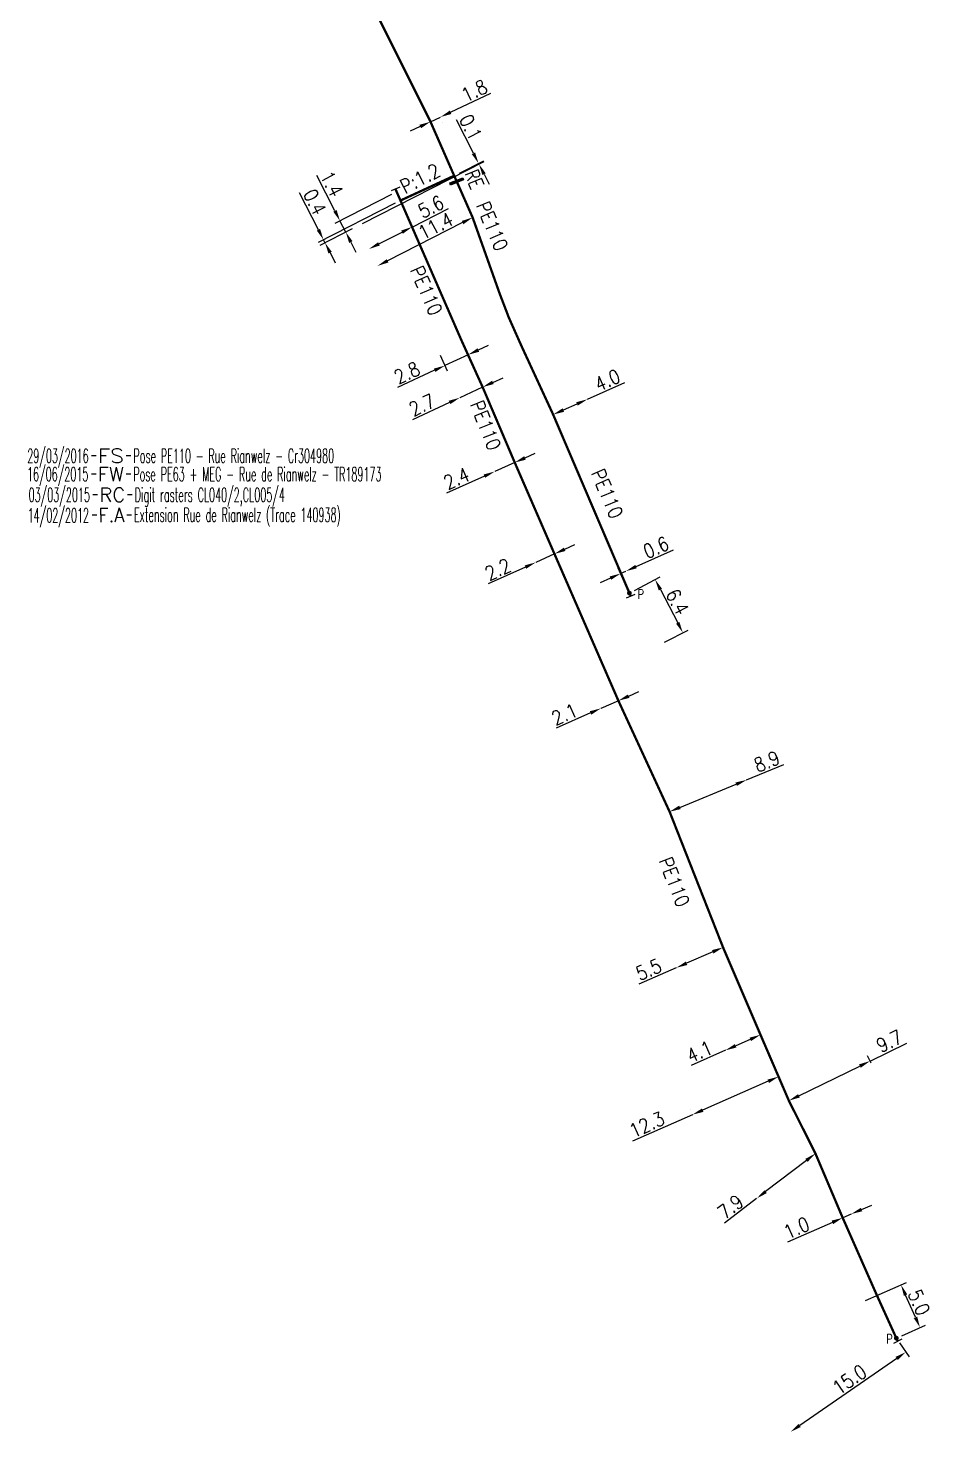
# Model space of a CAD drawing. Header units: millimetres. Extents: x 149999 to 151007, y 125999 to 127005.
# Drawn here: x 150011.2 to 150107.9, y 126414.8 to 126564.8 of the extents above; entities that cross this region are included whole.
import ezdxf
from ezdxf.enums import TextEntityAlignment as Align

# ---------------------------------------------------------------- set-up
doc = ezdxf.new("R2010")
doc.units = ezdxf.units.MM
doc.header["$PDMODE"] = 34
doc.linetypes.add('L_100_PE', pattern=[14, 10, -1.5, 1, -1.5])
doc.layers.get('0').update_dxf_attribs({"linetype": 'CONTINUOUS'})
doc.layers.get('DEFPOINTS').update_dxf_attribs({"linetype": 'CONTINUOUS'})
for name, color, linetype in [('L_140', 3, 'CONTINUOUS'), ('L_300', 7, 'CONTINUOUS'), ('L_340', 7, 'CONTINUOUS'), ('L_910', 7, 'CONTINUOUS')]:
    doc.layers.add(name, color=color, linetype=linetype)
doc.styles.add('G_ROMANS', font='ROMANS.SHX', dxfattribs={"width": 0.75})
doc.styles.get("Standard").update_dxf_attribs({"font": 'romans.shx', "width": 0.85})
doc.dimstyles.get("Standard").update_dxf_attribs({"dimtxt": 1.5, "dimasz": 1.2, "dimexe": 0.625, "dimexo": 0.625, "dimgap": 0.25, "dimtad": 1, "dimdec": 1, "dimzin": 0, "dimdsep": 46, "dimtxsty": 'Standard', "dimcen": -0.5, "dimadec": 0, "dimazin": 0, "dimtfac": 1, "dimtdec": 1, "dimtmove": 0, "dimatfit": 3, "dimfxl": 0, "dimtolj": 1, "dimtzin": 0, "dimarcsym": 0})

# ---------------------------------------------------------------- blocks, each defined once
blk = doc.blocks.new('GIS_MODF')
at = {"color": 0, "linetype": 'Continuous', "flags": 128}
for points in [[(-2.18, -0.01), (-1.68, -0.01)], [(1.52, -0.01), (2.02, -0.01)]]:
    blk.add_lwpolyline(points, dxfattribs=at)
at = {"color": 0, "linetype": 'Continuous', "width": 0.5}
blk.add_attdef('DATE', text='', height=1.5, dxfattribs=at).set_placement((-2.5, -0.8), align=Align.RIGHT)
at = {"color": 0, "linetype": 'Continuous', "width": 1.771291}
blk.add_attdef('USER', text='', height=1.5, dxfattribs=at).set_placement((-1.51, -0.8), (1.28, -0.8), align=Align.FIT)
at = {"color": 0, "linetype": 'Continuous', "width": 0.5}
blk.add_attdef('DESC', (2.29, -0.8), '', height=1.5, dxfattribs=at)
blk = doc.blocks.new('L_340_21')
at = {"linetype": 'Continuous'}
blk.add_hatch(color=0, dxfattribs=at).paths.add_polyline_path([(0.125, 0.75), (-0.125, 0.75), (-0.125, -0.75), (0.125, -0.75)])
at = {"color": 0, "linetype": 'Continuous'}
blk.add_lwpolyline([(-0.125, 0.75), (0.125, 0.75), (0.125, -0.75), (-0.125, -0.75)], close=True, dxfattribs=at)
at = {"color": 0, "linetype": 'Continuous', "style": 'G_ROMANS', "width": 0.75}
for tag, height, flags, p in [('RE', 1.5, 8, (0, 3)), ('DEF_LEG', 1.2, 3, (0, -5)), ('DEF_COUP', 1.2, 3, (0, -7.5)), ('DEF_TYPE', 1.2, 3, (0, -10))]:
    blk.add_attdef(tag, text='', height=height, dxfattribs=dict(at, flags=flags)).set_placement(p, align=Align.MIDDLE)
blk = doc.blocks.new('L_340_07')
at = {"color": 0, "linetype": 'Continuous', "const_width": 0.25, "flags": 128}
blk.add_lwpolyline([(0, 0), (0.35, 0)], dxfattribs=at)
at = {"color": 0, "linetype": 'Continuous', "flags": 128}
blk.add_lwpolyline([(0.35, -0.5), (0.35, 0.5)], dxfattribs=at)
at = {"color": 0, "linetype": 'Continuous', "width": 0.75, "flags": 3}
for tag, p in [('DEF_LEG', (0.72, -3.47)), ('DEF_COUP', (0.72, -5.97)), ('DEF_TYPE', (0.72, -8.47))]:
    blk.add_attdef(tag, text='', height=1.2, dxfattribs=at).set_placement(p, align=Align.MIDDLE)
blk = doc.blocks.new('*D253')
at = {"layer": 'DEFPOINTS', "color": 0, "linetype": 'Continuous', "transparency": 16777216}
for p in [(150052.25, 126543.51), (150047.64, 126541.16), (150047.64, 126541.16)]:
    blk.add_point(p, dxfattribs=at)
at = {"layer": 'L_140', "color": 0, "linetype": 'Continuous', "lineweight": -2, "transparency": 16777216}
for p, q in [((150052.25, 126543.51), (150056.14, 126545.5)), ((150048.71, 126541.7), (150051.18, 126542.97))]:
    blk.add_line(p, q, dxfattribs=at)
at = {"layer": 'L_140', "color": 0, "linetype": 'Continuous', "transparency": 16777216}
for points in [[(150051.09, 126543.14), (150051.27, 126542.79), (150052.25, 126543.51)], [(150048.62, 126541.88), (150048.8, 126541.53), (150047.64, 126541.16)]]:
    blk.add_solid(points, dxfattribs=at)
at = {"layer": 'L_140', "color": 0, "linetype": 'Continuous', "transparency": 16777216, "insert": (150054.27, 126545.67), "char_height": 1.5, "attachment_point": 5, "rotation": 27.0379}
blk.add_mtext('\\A1;5.6', dxfattribs=at)
blk = doc.blocks.new('*D254')
at = {"layer": 'DEFPOINTS', "color": 0, "linetype": 'Continuous', "transparency": 16777216}
for p in [(150057.47, 126531.53), (150054.97, 126530.37), (150055.75, 126528.7)]:
    blk.add_point(p, dxfattribs=at)
at = {"layer": 'L_140', "color": 0, "linetype": 'Continuous', "lineweight": -2, "transparency": 16777216}
for p, q in [((150057.73, 126530.96), (150058.51, 126529.29)), ((150059.33, 126530.37), (150060.42, 126530.87)), ((150055.24, 126529.81), (150056.01, 126528.14)), ((150058.24, 126529.86), (150055.75, 126528.7)), ((150054.66, 126528.2), (150050.7, 126526.36))]:
    blk.add_line(p, q, dxfattribs=at)
at = {"layer": 'L_140', "color": 0, "linetype": 'Continuous', "transparency": 16777216}
for points in [[(150059.25, 126530.55), (150059.42, 126530.18), (150058.24, 126529.86)], [(150054.58, 126528.38), (150054.75, 126528.02), (150055.75, 126528.7)]]:
    blk.add_solid(points, dxfattribs=at)
at = {"layer": 'L_140', "color": 0, "linetype": 'Continuous', "transparency": 16777216, "insert": (150051.71, 126527.93), "char_height": 1.5, "attachment_point": 5, "rotation": 24.9031}
blk.add_mtext('\\A1;2.8', dxfattribs=at)
blk = doc.blocks.new('*D255')
at = {"layer": 'DEFPOINTS', "color": 0, "linetype": 'Continuous', "transparency": 16777216}
for p in [(150059.79, 126526.4), (150057.34, 126525.27), (150057.34, 126525.27)]:
    blk.add_point(p, dxfattribs=at)
at = {"layer": 'L_140', "color": 0, "linetype": 'Continuous', "lineweight": -2, "transparency": 16777216}
for p, q in [((150059.79, 126526.4), (150057.34, 126525.27)), ((150060.88, 126526.91), (150061.97, 126527.41)), ((150056.26, 126524.76), (150052.29, 126522.92))]:
    blk.add_line(p, q, dxfattribs=at)
at = {"layer": 'L_140', "color": 0, "linetype": 'Continuous', "transparency": 16777216}
for points in [[(150060.8, 126527.09), (150060.97, 126526.73), (150059.79, 126526.4)], [(150056.17, 126524.94), (150056.34, 126524.58), (150057.34, 126525.27)]]:
    blk.add_solid(points, dxfattribs=at)
at = {"layer": 'L_140', "color": 0, "linetype": 'Continuous', "transparency": 16777216, "insert": (150053.31, 126524.5), "char_height": 1.5, "attachment_point": 5, "rotation": 24.9031}
blk.add_mtext('\\A1;2.7', dxfattribs=at)
blk = doc.blocks.new('*D256')
at = {"layer": 'DEFPOINTS', "color": 0, "linetype": 'Continuous', "transparency": 16777216}
for p in [(150061.08, 126517.38), (150061.08, 126517.38), (150063.22, 126518.34)]:
    blk.add_point(p, dxfattribs=at)
at = {"layer": 'L_140', "color": 0, "linetype": 'Continuous', "lineweight": -2, "transparency": 16777216}
for p, q in [((150064.32, 126518.84), (150065.41, 126519.33)), ((150063.22, 126518.34), (150061.08, 126517.38)), ((150059.98, 126516.89), (150055.94, 126515.08))]:
    blk.add_line(p, q, dxfattribs=at)
at = {"layer": 'L_140', "color": 0, "linetype": 'Continuous', "transparency": 16777216}
for points in [[(150064.23, 126519.02), (150064.4, 126518.65), (150063.22, 126518.34)], [(150059.9, 126517.07), (150060.06, 126516.71), (150061.08, 126517.38)]]:
    blk.add_solid(points, dxfattribs=at)
at = {"layer": 'L_140', "color": 0, "linetype": 'Continuous', "transparency": 16777216, "insert": (150057, 126516.65), "char_height": 1.5, "attachment_point": 5, "rotation": 24.1549}
blk.add_mtext('\\A1;2.4', dxfattribs=at)
blk = doc.blocks.new('*D257')
at = {"layer": 'DEFPOINTS', "color": 0, "linetype": 'Continuous', "transparency": 16777216}
for p in [(150067.46, 126508.58), (150065.46, 126507.67), (150065.46, 126507.67)]:
    blk.add_point(p, dxfattribs=at)
at = {"layer": 'L_140', "color": 0, "linetype": 'Continuous', "lineweight": -2, "transparency": 16777216}
for p, q in [((150068.56, 126509.07), (150069.65, 126509.57)), ((150067.46, 126508.58), (150065.46, 126507.67)), ((150064.37, 126507.17), (150060.38, 126505.37))]:
    blk.add_line(p, q, dxfattribs=at)
at = {"layer": 'L_140', "color": 0, "linetype": 'Continuous', "transparency": 16777216}
for points in [[(150068.47, 126509.25), (150068.64, 126508.89), (150067.46, 126508.58)], [(150064.28, 126507.35), (150064.45, 126506.99), (150065.46, 126507.67)]]:
    blk.add_solid(points, dxfattribs=at)
at = {"layer": 'L_140', "color": 0, "linetype": 'Continuous', "transparency": 16777216, "insert": (150061.42, 126506.93), "char_height": 1.5, "attachment_point": 5, "rotation": 24.3857}
blk.add_mtext('\\A1;2.2', dxfattribs=at)
blk = doc.blocks.new('*D258')
at = {"layer": 'DEFPOINTS', "color": 0, "linetype": 'Continuous', "transparency": 16777216}
for p in [(150072.42, 126492.07), (150072.42, 126492.07), (150074.29, 126492.89)]:
    blk.add_point(p, dxfattribs=at)
at = {"layer": 'L_140', "color": 0, "linetype": 'Continuous', "lineweight": -2, "transparency": 16777216}
for p, q in [((150075.39, 126493.38), (150076.49, 126493.86)), ((150071.32, 126491.59), (150067.65, 126489.97)), ((150074.29, 126492.89), (150072.42, 126492.07))]:
    blk.add_line(p, q, dxfattribs=at)
at = {"layer": 'L_140', "color": 0, "linetype": 'Continuous', "transparency": 16777216}
for points in [[(150075.31, 126493.56), (150075.47, 126493.19), (150074.29, 126492.89)], [(150071.24, 126491.77), (150071.4, 126491.4), (150072.42, 126492.07)]]:
    blk.add_solid(points, dxfattribs=at)
at = {"layer": 'L_140', "color": 0, "linetype": 'Continuous', "transparency": 16777216, "insert": (150068.53, 126491.45), "char_height": 1.5, "attachment_point": 5, "rotation": 23.7318}
blk.add_mtext('\\A1;2.1', dxfattribs=at)
blk = doc.blocks.new('*D259')
at = {"layer": 'DEFPOINTS', "color": 0, "linetype": 'Continuous', "transparency": 16777216}
for p in [(150087.99, 126484.43), (150087.99, 126484.43), (150079.76, 126481.03)]:
    blk.add_point(p, dxfattribs=at)
at = {"layer": 'L_140', "color": 0, "linetype": 'Continuous', "lineweight": -2, "transparency": 16777216}
for p, q in [((150087.99, 126484.43), (150091.97, 126486.07)), ((150080.87, 126481.49), (150086.88, 126483.97)), ((150080, 126480.46), (150080, 126480.46))]:
    blk.add_line(p, q, dxfattribs=at)
at = {"layer": 'L_140', "color": 0, "linetype": 'Continuous', "transparency": 16777216}
for points in [[(150086.8, 126484.15), (150086.95, 126483.78), (150087.99, 126484.43)], [(150080.79, 126481.68), (150080.94, 126481.31), (150079.76, 126481.03)]]:
    blk.add_solid(points, dxfattribs=at)
at = {"layer": 'L_140', "color": 0, "linetype": 'Continuous', "transparency": 16777216, "insert": (150090.15, 126486.4), "char_height": 1.5, "attachment_point": 5, "rotation": 22.4075}
blk.add_mtext('\\A1;8.9', dxfattribs=at)
blk = doc.blocks.new('*D260')
at = {"layer": 'DEFPOINTS', "color": 0, "linetype": 'Continuous', "transparency": 16777216}
for p in [(150091.4, 126452.71), (150082.19, 126448.65), (150082.19, 126448.65)]:
    blk.add_point(p, dxfattribs=at)
at = {"layer": 'L_140', "color": 0, "linetype": 'Continuous', "lineweight": -2, "transparency": 16777216}
for p, q in [((150090.3, 126452.22), (150083.29, 126449.13)), ((150082.19, 126448.65), (150075.81, 126445.83)), ((150081.94, 126449.22), (150081.94, 126449.22))]:
    blk.add_line(p, q, dxfattribs=at)
at = {"layer": 'L_140', "color": 0, "linetype": 'Continuous', "transparency": 16777216}
for points in [[(150090.22, 126452.41), (150090.38, 126452.04), (150091.4, 126452.71)], [(150083.21, 126449.31), (150083.37, 126448.95), (150082.19, 126448.65)]]:
    blk.add_solid(points, dxfattribs=at)
at = {"layer": 'L_140', "color": 0, "linetype": 'Continuous', "transparency": 16777216, "insert": (150077.33, 126447.6), "char_height": 1.5, "attachment_point": 5, "rotation": 23.8036}
blk.add_mtext('\\A1;12.3', dxfattribs=at)
blk = doc.blocks.new('*D261')
at = {"layer": 'DEFPOINTS', "color": 0, "linetype": 'Continuous', "transparency": 16777216}
for p in [(150089.47, 126457.19), (150085.72, 126455.53), (150085.72, 126455.53)]:
    blk.add_point(p, dxfattribs=at)
at = {"layer": 'L_140', "color": 0, "linetype": 'Continuous', "lineweight": -2, "transparency": 16777216}
for p, q in [((150085.72, 126455.53), (150082.06, 126453.91)), ((150088.38, 126456.7), (150086.82, 126456.02)), ((150089.73, 126456.61), (150089.73, 126456.61))]:
    blk.add_line(p, q, dxfattribs=at)
at = {"layer": 'L_140', "color": 0, "linetype": 'Continuous', "transparency": 16777216}
for points in [[(150088.3, 126456.88), (150088.46, 126456.52), (150089.47, 126457.19)], [(150086.74, 126456.2), (150086.9, 126455.83), (150085.72, 126455.53)]]:
    blk.add_solid(points, dxfattribs=at)
at = {"layer": 'L_140', "color": 0, "linetype": 'Continuous', "transparency": 16777216, "insert": (150082.94, 126455.39), "char_height": 1.5, "attachment_point": 5, "rotation": 23.8036}
blk.add_mtext('\\A1;4.1', dxfattribs=at)
blk = doc.blocks.new('*D262')
at = {"layer": 'DEFPOINTS', "color": 0, "linetype": 'Continuous', "transparency": 16777216}
for p in [(150085.47, 126466.53), (150080.48, 126464.35), (150080.48, 126464.35)]:
    blk.add_point(p, dxfattribs=at)
at = {"layer": 'L_140', "color": 0, "linetype": 'Continuous', "lineweight": -2, "transparency": 16777216}
for p, q in [((150084.37, 126466.05), (150081.57, 126464.83)), ((150080.48, 126464.35), (150076.47, 126462.59))]:
    blk.add_line(p, q, dxfattribs=at)
at = {"layer": 'L_140', "color": 0, "linetype": 'Continuous', "transparency": 16777216}
for points in [[(150084.29, 126466.24), (150084.45, 126465.87), (150085.47, 126466.53)], [(150081.49, 126465.01), (150081.65, 126464.65), (150080.48, 126464.35)]]:
    blk.add_solid(points, dxfattribs=at)
at = {"layer": 'L_140', "color": 0, "linetype": 'Continuous', "transparency": 16777216, "insert": (150077.52, 126464.15), "char_height": 1.5, "attachment_point": 5, "rotation": 23.6523}
blk.add_mtext('\\A1;5.5', dxfattribs=at)
blk = doc.blocks.new('*D263')
at = {"layer": 'DEFPOINTS', "color": 0, "linetype": 'Continuous', "transparency": 16777216}
for p in [(150095.34, 126444.5), (150089.06, 126439.7), (150089.06, 126439.7)]:
    blk.add_point(p, dxfattribs=at)
at = {"layer": 'L_140', "color": 0, "linetype": 'Continuous', "lineweight": -2, "transparency": 16777216}
for p, q in [((150094.38, 126443.77), (150090.02, 126440.43)), ((150089.06, 126439.7), (150085.64, 126437.07))]:
    blk.add_line(p, q, dxfattribs=at)
at = {"layer": 'L_140', "color": 0, "linetype": 'Continuous', "transparency": 16777216}
for points in [[(150094.26, 126443.93), (150094.5, 126443.61), (150095.34, 126444.5)], [(150089.9, 126440.58), (150090.14, 126440.27), (150089.06, 126439.7)]]:
    blk.add_solid(points, dxfattribs=at)
at = {"layer": 'L_140', "color": 0, "linetype": 'Continuous', "transparency": 16777216, "insert": (150086.27, 126438.81), "char_height": 1.5, "attachment_point": 5, "rotation": 37.4562}
blk.add_mtext('\\A1;7.9', dxfattribs=at)
blk = doc.blocks.new('*D264')
at = {"layer": 'DEFPOINTS', "color": 0, "linetype": 'Continuous', "transparency": 16777216}
for p in [(150103.98, 126424.77), (150092.67, 126414.75), (150092.67, 126414.75)]:
    blk.add_point(p, dxfattribs=at)
at = {"layer": 'L_300', "color": 0, "linetype": 'Continuous', "lineweight": -2, "transparency": 16777216}
for p, q in [((150104.33, 126424.26), (150105.36, 126422.77)), ((150104.02, 126422.6), (150093.66, 126415.43))]:
    blk.add_line(p, q, dxfattribs=at)
at = {"layer": 'L_300', "color": 0, "linetype": 'Continuous', "transparency": 16777216}
for points in [[(150103.9, 126422.77), (150104.13, 126422.44), (150105, 126423.28)], [(150093.54, 126415.6), (150093.77, 126415.27), (150092.67, 126414.75)]]:
    blk.add_solid(points, dxfattribs=at)
at = {"layer": 'L_300', "color": 0, "linetype": 'Continuous', "transparency": 16777216, "insert": (150098.98, 126420.34), "char_height": 1.5, "attachment_point": 5, "rotation": 34.6766}
blk.add_mtext('\\A1;15.0', dxfattribs=at)
blk = doc.blocks.new('*D265')
at = {"layer": 'DEFPOINTS', "color": 0, "linetype": 'Continuous', "transparency": 16777216}
for p in [(150104.48, 126430.47), (150100.12, 126428.53), (150103.98, 126424.77)]:
    blk.add_point(p, dxfattribs=at)
at = {"layer": 'L_300', "color": 0, "linetype": 'Continuous', "lineweight": -2, "transparency": 16777216}
for p, q in [((150100.69, 126428.79), (150105.05, 126430.72)), ((150106.03, 126427), (150104.97, 126429.37)), ((150104.55, 126425.03), (150107.08, 126426.15))]:
    blk.add_line(p, q, dxfattribs=at)
at = {"layer": 'L_300', "color": 0, "linetype": 'Continuous', "transparency": 16777216}
for points in [[(150105.15, 126429.45), (150104.79, 126429.29), (150104.48, 126430.47)], [(150106.21, 126427.08), (150105.84, 126426.91), (150106.51, 126425.9)]]:
    blk.add_solid(points, dxfattribs=at)
at = {"layer": 'L_300', "color": 0, "linetype": 'Continuous', "transparency": 16777216, "insert": (150106.41, 126428.59), "char_height": 1.5, "attachment_point": 5, "rotation": 293.9608}
blk.add_mtext('\\A1;5.0', dxfattribs=at)
blk = doc.blocks.new('*D266')
at = {"layer": 'DEFPOINTS', "color": 0, "linetype": 'Continuous', "transparency": 16777216}
for p in [(150098.25, 126437.63), (150099.16, 126438.03), (150099.16, 126438.03)]:
    blk.add_point(p, dxfattribs=at)
at = {"layer": 'L_140', "color": 0, "linetype": 'Continuous', "lineweight": -2, "transparency": 16777216}
for p, q in [((150100.26, 126438.52), (150101.36, 126439)), ((150099.16, 126438.03), (150098.25, 126437.63)), ((150097.15, 126437.14), (150092.37, 126435.04))]:
    blk.add_line(p, q, dxfattribs=at)
at = {"layer": 'L_140', "color": 0, "linetype": 'Continuous', "transparency": 16777216}
for points in [[(150097.07, 126437.33), (150097.23, 126436.96), (150098.25, 126437.63)], [(150100.18, 126438.7), (150100.34, 126438.33), (150099.16, 126438.03)]]:
    blk.add_solid(points, dxfattribs=at)
at = {"layer": 'L_140', "color": 0, "linetype": 'Continuous', "transparency": 16777216, "insert": (150093.33, 126436.55), "char_height": 1.5, "attachment_point": 5, "rotation": 23.8036}
blk.add_mtext('\\A1;1.0', dxfattribs=at)
blk = doc.blocks.new('*D267')
at = {"layer": 'DEFPOINTS', "color": 0, "linetype": 'Continuous', "transparency": 16777216}
for p in [(150101.17, 126454.38), (150101.56, 126453.57), (150092.5, 126450.15)]:
    blk.add_point(p, dxfattribs=at)
at = {"layer": 'L_140', "color": 0, "linetype": 'Continuous', "lineweight": -2, "transparency": 16777216}
for p, q in [((150101.17, 126454.38), (150105.1, 126456.29)), ((150101.29, 126454.14), (150100.89, 126454.94)), ((150093.57, 126450.67), (150100.09, 126453.85)), ((150092.77, 126449.59), (150092.77, 126449.59))]:
    blk.add_line(p, q, dxfattribs=at)
at = {"layer": 'L_140', "color": 0, "linetype": 'Continuous', "transparency": 16777216}
for points in [[(150100, 126454.03), (150100.18, 126453.67), (150101.17, 126454.38)], [(150093.49, 126450.85), (150093.66, 126450.49), (150092.5, 126450.15)]]:
    blk.add_solid(points, dxfattribs=at)
at = {"layer": 'L_140', "color": 0, "linetype": 'Continuous', "transparency": 16777216, "insert": (150103.23, 126456.5), "char_height": 1.5, "attachment_point": 5, "rotation": 26.0055}
blk.add_mtext('\\A1;9.7', dxfattribs=at)
blk = doc.blocks.new('*D268')
at = {"layer": 'DEFPOINTS', "color": 0, "linetype": 'Continuous', "transparency": 16777216}
for p in [(150051.01, 126546.34), (150046.39, 126543.59), (150042.95, 126541.84)]:
    blk.add_point(p, dxfattribs=at)
at = {"layer": 'L_140', "color": 0, "linetype": 'Continuous', "lineweight": -2, "transparency": 16777216}
for p, q in [((150042.24, 126543.22), (150040.23, 126547.16)), ((150050.46, 126546.06), (150042.23, 126541.86)), ((150045.84, 126543.31), (150042.39, 126541.55)), ((150042.95, 126541.84), (150042.79, 126542.15)), ((150043.49, 126540.77), (150044.04, 126539.7))]:
    blk.add_line(p, q, dxfattribs=at)
at = {"layer": 'L_140', "color": 0, "linetype": 'Continuous', "transparency": 16777216}
for points in [[(150042.42, 126543.31), (150042.07, 126543.13), (150042.79, 126542.15)], [(150043.67, 126540.86), (150043.32, 126540.68), (150042.95, 126541.84)]]:
    blk.add_solid(points, dxfattribs=at)
at = {"layer": 'L_140', "color": 0, "linetype": 'Continuous', "transparency": 16777216, "insert": (150041.85, 126546.18), "char_height": 1.5, "attachment_point": 5, "rotation": 297.0379}
blk.add_mtext('\\A1;0.4', dxfattribs=at)
blk = doc.blocks.new('*D269')
at = {"layer": 'DEFPOINTS', "color": 0, "linetype": 'Continuous', "transparency": 16777216}
for p in [(150050.61, 126547.26), (150045.17, 126542.97), (150046.39, 126543.59)]:
    blk.add_point(p, dxfattribs=at)
at = {"layer": 'L_340', "color": 0, "linetype": 'Continuous', "lineweight": -2, "transparency": 16777216}
for p, q in [((150044.01, 126545.24), (150042.08, 126549.02)), ((150050.06, 126546.98), (150044, 126543.89)), ((150045.17, 126542.97), (150044.55, 126544.17)), ((150045.84, 126543.31), (150044.61, 126542.68)), ((150045.71, 126541.9), (150046.26, 126540.83))]:
    blk.add_line(p, q, dxfattribs=at)
at = {"layer": 'L_340', "color": 0, "linetype": 'Continuous', "transparency": 16777216}
for points in [[(150044.19, 126545.33), (150043.83, 126545.15), (150044.55, 126544.17)], [(150045.89, 126541.99), (150045.53, 126541.81), (150045.17, 126542.97)]]:
    blk.add_solid(points, dxfattribs=at)
at = {"layer": 'L_340', "color": 0, "linetype": 'Continuous', "transparency": 16777216, "insert": (150043.66, 126548.12), "char_height": 1.5, "attachment_point": 5, "rotation": 297.0379}
blk.add_mtext('\\A1;1.4', dxfattribs=at)
blk = doc.blocks.new('*D270')
at = {"layer": 'DEFPOINTS', "color": 0, "linetype": 'Continuous', "transparency": 16777216}
for p in [(150070.98, 126525.1), (150070.98, 126525.1), (150067.32, 126523.47)]:
    blk.add_point(p, dxfattribs=at)
at = {"layer": 'L_140', "color": 0, "linetype": 'Continuous', "lineweight": -2, "transparency": 16777216}
for p, q in [((150070.98, 126525.1), (150074.97, 126526.88)), ((150068.42, 126523.96), (150069.88, 126524.61))]:
    blk.add_line(p, q, dxfattribs=at)
at = {"layer": 'L_140', "color": 0, "linetype": 'Continuous', "transparency": 16777216}
for points in [[(150069.8, 126524.79), (150069.96, 126524.43), (150070.98, 126525.1)], [(150068.34, 126524.14), (150068.5, 126523.77), (150067.32, 126523.47)]]:
    blk.add_solid(points, dxfattribs=at)
at = {"layer": 'L_140', "color": 0, "linetype": 'Continuous', "transparency": 16777216, "insert": (150073.11, 126527.15), "char_height": 1.5, "attachment_point": 5, "rotation": 24.1011}
blk.add_mtext('\\A1;4.0', dxfattribs=at)
blk = doc.blocks.new('*D271')
at = {"layer": 'DEFPOINTS', "color": 0, "linetype": 'Continuous', "transparency": 16777216}
for p in [(150075.08, 126506.73), (150074.53, 126506.48), (150075.47, 126504.39)]:
    blk.add_point(p, dxfattribs=at)
at = {"layer": 'L_300', "color": 0, "linetype": 'Continuous', "lineweight": -2, "transparency": 16777216}
for p, q in [((150076.18, 126507.22), (150080.17, 126509)), ((150075.21, 126504.96), (150074.28, 126507.05)), ((150074.53, 126506.48), (150075.08, 126506.73)), ((150073.44, 126505.99), (150072.34, 126505.5))]:
    blk.add_line(p, q, dxfattribs=at)
at = {"layer": 'L_300', "color": 0, "linetype": 'Continuous', "transparency": 16777216}
for points in [[(150076.1, 126507.4), (150076.26, 126507.04), (150075.08, 126506.73)], [(150073.36, 126506.17), (150073.52, 126505.81), (150074.53, 126506.48)]]:
    blk.add_solid(points, dxfattribs=at)
at = {"layer": 'L_300', "color": 0, "linetype": 'Continuous', "transparency": 16777216, "insert": (150078.31, 126509.27), "char_height": 1.5, "attachment_point": 5, "rotation": 24.1173}
blk.add_mtext('\\A1;0.6', dxfattribs=at)
blk = doc.blocks.new('*D272')
at = {"layer": 'DEFPOINTS', "color": 0, "linetype": 'Continuous', "transparency": 16777216}
for p in [(150058.72, 126544.53), (150048.56, 126539.35), (150048.56, 126539.35)]:
    blk.add_point(p, dxfattribs=at)
at = {"layer": 'L_140', "color": 0, "linetype": 'Continuous', "lineweight": -2, "transparency": 16777216}
blk.add_line((150057.65, 126543.99), (150049.63, 126539.89), dxfattribs=at)
at = {"layer": 'L_140', "color": 0, "linetype": 'Continuous', "transparency": 16777216}
for points in [[(150057.56, 126544.16), (150057.74, 126543.81), (150058.72, 126544.53)], [(150049.54, 126540.07), (150049.72, 126539.72), (150048.56, 126539.35)]]:
    blk.add_solid(points, dxfattribs=at)
at = {"layer": 'L_140', "color": 0, "linetype": 'Continuous', "transparency": 16777216, "insert": (150054.77, 126543.64), "char_height": 1.5, "attachment_point": 5, "rotation": 27.0379}
blk.add_mtext('\\A1;11.4', dxfattribs=at)
blk = doc.blocks.new('*D273')
at = {"layer": 'DEFPOINTS', "color": 0, "linetype": 'Continuous', "transparency": 16777216}
for p in [(150059.4, 126550.23), (150056.75, 126548.99), (150046.39, 126543.59)]:
    blk.add_point(p, dxfattribs=at)
at = {"layer": 'L_140', "color": 0, "linetype": 'Continuous', "lineweight": -2, "transparency": 16777216}
for p, q in [((150058.8, 126551.39), (150056.98, 126554.96)), ((150046.95, 126543.88), (150059.95, 126550.51)), ((150057.31, 126549.28), (150059.91, 126550.6)), ((150059.4, 126550.23), (150059.35, 126550.32)), ((150059.94, 126549.16), (150060.49, 126548.09))]:
    blk.add_line(p, q, dxfattribs=at)
at = {"layer": 'L_140', "color": 0, "linetype": 'Continuous', "transparency": 16777216}
for points in [[(150058.98, 126551.48), (150058.63, 126551.3), (150059.35, 126550.32)], [(150060.12, 126549.25), (150059.76, 126549.07), (150059.4, 126550.23)]]:
    blk.add_solid(points, dxfattribs=at)
at = {"layer": 'L_140', "color": 0, "linetype": 'Continuous', "transparency": 16777216, "insert": (150058.51, 126554.16), "char_height": 1.5, "attachment_point": 5, "rotation": 297.0379}
blk.add_mtext('\\A1;0.1', dxfattribs=at)
blk = doc.blocks.new('*D274')
at = {"layer": 'DEFPOINTS', "color": 0, "linetype": 'Continuous', "transparency": 16777216}
for p in [(150075.47, 126504.39), (150081.18, 126500.15), (150078.67, 126498.84)]:
    blk.add_point(p, dxfattribs=at)
at = {"layer": 'L_300', "color": 0, "linetype": 'Continuous', "lineweight": -2, "transparency": 16777216}
for p, q in [((150076.02, 126504.68), (150078.77, 126506.12)), ((150078.78, 126504.76), (150080.63, 126501.22)), ((150079.22, 126499.13), (150081.74, 126500.44))]:
    blk.add_line(p, q, dxfattribs=at)
at = {"layer": 'L_300', "color": 0, "linetype": 'Continuous', "transparency": 16777216}
for points in [[(150078.95, 126504.86), (150078.6, 126504.67), (150078.22, 126505.83)], [(150080.8, 126501.31), (150080.45, 126501.13), (150081.18, 126500.15)]]:
    blk.add_solid(points, dxfattribs=at)
at = {"layer": 'L_300', "color": 0, "linetype": 'Continuous', "transparency": 16777216, "insert": (150080.59, 126503.45), "char_height": 1.5, "attachment_point": 5, "rotation": 297.5628}
blk.add_mtext('\\A1;6.4', dxfattribs=at)
blk = doc.blocks.new('*D694')
at = {"layer": 'DEFPOINTS', "color": 0, "linetype": 'Continuous', "transparency": 16777216}
for p in [(150054.22, 126554.76), (150055.27, 126555.27), (150055.28, 126555.26)]:
    blk.add_point(p, dxfattribs=at)
at = {"layer": 'L_140', "color": 0, "linetype": 'Continuous', "lineweight": -2, "transparency": 16777216}
for p, q in [((150056.36, 126555.77), (150060.67, 126557.8)), ((150054.22, 126554.76), (150055.28, 126555.26)), ((150055.54, 126554.7), (150055.54, 126554.7)), ((150053.13, 126554.25), (150052.04, 126553.74))]:
    blk.add_line(p, q, dxfattribs=at)
at = {"layer": 'L_140', "color": 0, "linetype": 'Continuous', "transparency": 16777216}
for points in [[(150053.04, 126554.43), (150053.21, 126554.07), (150054.22, 126554.76)], [(150056.28, 126555.95), (150056.45, 126555.59), (150055.28, 126555.26)]]:
    blk.add_solid(points, dxfattribs=at)
at = {"layer": 'L_140', "color": 0, "linetype": 'Continuous', "transparency": 16777216, "insert": (150058.9, 126558.07), "char_height": 1.5, "attachment_point": 5, "rotation": 25.2236}
blk.add_mtext('\\A1;1.8', dxfattribs=at)
blk = doc.blocks.new('L_300_12')
at = {"color": 0, "linetype": 'Continuous', "const_width": 0.248, "flags": 128}
blk.add_lwpolyline([(-0.13, 0, 1), (0.13, 0, 1)], format="xyb", close=True, dxfattribs=at)
at = {"linetype": 'Continuous', "style": 'G_ROMANS', "width": 0.75}
blk.add_attdef('P', text='', height=1, dxfattribs=at).set_placement((0, 1.33), align=Align.MIDDLE_CENTER)
at = {"color": 0, "linetype": 'Continuous', "width": 0.75, "flags": 3}
for tag, p in [('DEF_LEG', (0, -5)), ('DEF_COUP', (0, -7.5)), ('DEF_TYPE', (0, -10))]:
    blk.add_attdef(tag, text='', height=1.2, dxfattribs=at).set_placement(p, align=Align.MIDDLE)

msp = doc.modelspace()

# ---------------------------------------------------------------- linework, layer by layer
at = {"layer": 'L_140', "linetype": 'L_100_PE'}
msp.add_lwpolyline([(150036.01, 126603.39, 0.25, 0.25, 0), (150036.01, 126603.39, 0.25, 0.25, 0), (150036.01, 126603.39, 0.25, 0.25, 0.099429), (150034.66, 126602.35, 0.25, 0.25, 0.144115), (150034.26, 126601.64, 0.25, 0.25, 0), (150034.51, 126600.57, 0.25, 0.25, 0), (150034.46, 126599.64, 0.25, 0.25, 0), (150037.16, 126589.7, 0.25, 0.25, 0), (150037.63, 126588.45, 0.25, 0.25, 0), (150042.37, 126578.84, 0.25, 0.25, 0), (150047, 126569.22, 0.25, 0.25, 0), (150054.22, 126554.76, 0.25, 0.25, 0), (150054.22, 126554.76, 0.25, 0.25, 0), (150056.75, 126548.99, 0.25, 0.25, 0), (150057.02, 126548.38, 0.25, 0.25, 0), (150058.72, 126544.53, 0.25, 0.25, 0), (150061.6, 126536.42, 0.25, 0.25, 0), (150062.58, 126533.85, 0.25, 0.25, 0), (150063.95, 126530.77, 0.25, 0.25, 0), (150067.32, 126523.47, 0.25, 0.25, 0), (150075.47, 126504.39, 0, 0, 0)], format="xyseb", dxfattribs=at)
at = {"layer": 'L_140', "linetype": 'L_100_PE', "const_width": 0.25, "flags": 128}
for points in [[(150051.01, 126546.34), (150056.75, 126548.99)], [(150103.98, 126424.77), (150101.91, 126429.33), (150098.25, 126437.63), (150095.34, 126444.5), (150092.5, 126450.15), (150091.4, 126452.71), (150089.47, 126457.19), (150085.47, 126466.53), (150079.76, 126481.03), (150074.29, 126492.89), (150067.46, 126508.58), (150063.22, 126518.34), (150059.79, 126526.4), (150057.47, 126531.53), (150052.25, 126543.51), (150051.01, 126546.35), (150050.61, 126547.26)]]:
    msp.add_lwpolyline(points, dxfattribs=at)

# ---------------------------------------------------------------- block references
at = {"layer": 'L_300'}
ref = msp.add_blockref('L_300_12', (150075.47, 126504.39), dxfattribs=dict(at, rotation=293.1242485551207))
ref.add_attrib('P', 'P', dxfattribs={"layer": '0', "linetype": 'Continuous', "height": 1, "style": 'G_ROMANS', "width": 0.75}).set_placement((150076.69, 126504.27), align=Align.MIDDLE_CENTER)
ref = msp.add_blockref('L_300_12', (150103.98, 126424.77), dxfattribs=dict(at, rotation=299.3713732245885))
ref.add_attrib('P', 'P', dxfattribs={"layer": '0', "linetype": 'Continuous', "height": 1, "style": 'G_ROMANS', "width": 0.75}).set_placement((150103.25, 126424.69), align=Align.MIDDLE_CENTER)
at = {"layer": 'L_340'}
ref = msp.add_blockref('L_340_21', (150057.02, 126548.38), dxfattribs=dict(at, rotation=292.0116408803828))
ref.add_attrib('RE', 'RE', dxfattribs={"layer": '0', "color": 0, "linetype": 'Continuous', "height": 1.5, "rotation": 292.0116, "width": 0.75, "flags": 8}).set_placement((150058.9, 126548.62), align=Align.MIDDLE)
for p, rotation in [((150050.61, 126547.26), 113.5427896589551), ((150075.47, 126504.39), 293.1242485561694), ((150103.98, 126424.77), 299.3713732238426)]:
    msp.add_blockref('L_340_07', p, dxfattribs=dict(at, rotation=rotation))
at = {"layer": 'L_910', "linetype": 'Continuous'}
ref = msp.add_blockref('GIS_MODF', (150020.2, 126519.11), dxfattribs=at)
ref.add_attrib('DATE', '29/03/2016', dxfattribs={"layer": '0', "color": 0, "linetype": 'Continuous', "height": 1.5, "width": 0.5}).set_placement((150017.7, 126518.31), align=Align.RIGHT)
ref.add_attrib('USER', 'FS', dxfattribs={"layer": '0', "color": 0, "linetype": 'Continuous', "height": 1.5, "width": 1.113383}).set_placement((150018.69, 126518.31), (150021.47, 126518.31), align=Align.FIT)
ref.add_attrib('DESC', 'Pose PE110 - Rue Rianwelz - Cr304980', (150022.49, 126518.31), dxfattribs={"layer": '0', "color": 0, "linetype": 'Continuous', "height": 1.5, "width": 0.5})
ref = msp.add_blockref('GIS_MODF', (150020.18, 126517.15), dxfattribs=at)
ref.add_attrib('DATE', '16/06/2015', dxfattribs={"layer": '0', "color": 0, "linetype": 'Continuous', "height": 1.5, "width": 0.5}).set_placement((150017.68, 126516.36), align=Align.RIGHT)
ref.add_attrib('USER', 'FW', dxfattribs={"layer": '0', "color": 0, "linetype": 'Continuous', "height": 1.5, "width": 0.97421}).set_placement((150018.67, 126516.36), (150021.45, 126516.36), align=Align.FIT)
ref.add_attrib('DESC', 'Pose PE63 + MEG - Rue de Rianwelz - TR189173', (150022.47, 126516.36), dxfattribs={"layer": '0', "color": 0, "linetype": 'Continuous', "height": 1.5, "width": 0.5})
ref = msp.add_blockref('GIS_MODF', (150020.34, 126514.94), dxfattribs=at)
ref.add_attrib('DATE', '03/03/2015', dxfattribs={"layer": '0', "color": 0, "linetype": 'Continuous', "height": 1.5, "width": 0.5}).set_placement((150017.84, 126514.14), align=Align.RIGHT)
ref.add_attrib('USER', 'RC', dxfattribs={"layer": '0', "color": 0, "linetype": 'Continuous', "height": 1.5, "width": 0.99919}).set_placement((150018.84, 126514.14), (150021.62, 126514.14), align=Align.FIT)
ref.add_attrib('DESC', 'Digit rasters CL040/2,CL005/4', (150022.63, 126514.14), dxfattribs={"layer": '0', "color": 0, "linetype": 'Continuous', "height": 1.5, "width": 0.5})
ref = msp.add_blockref('GIS_MODF', (150020.25, 126512.77), dxfattribs=at)
ref.add_attrib('DATE', '14/02/2012', dxfattribs={"layer": '0', "color": 0, "linetype": 'Continuous', "height": 1.5, "width": 0.5}).set_placement((150017.75, 126511.95), align=Align.RIGHT)
ref.add_attrib('USER', 'F.A', dxfattribs={"layer": '0', "color": 0, "linetype": 'Continuous', "height": 1.5, "rotation": 0.5206, "width": 0.865965}).set_placement((150018.75, 126511.96), (150021.53, 126511.99), align=Align.FIT)
ref.add_attrib('DESC', 'Extension Rue de Rianwelz (Trace 140938)', (150022.55, 126512), dxfattribs={"layer": '0', "color": 0, "linetype": 'Continuous', "height": 1.5, "width": 0.5})

# ---------------------------------------------------------------- texts
at = {"layer": 'L_140', "linetype": 'Continuous', "width": 0.85}
for s, rotation, p in [('P:1.2', 27.0379, (150051.48, 126547.03)), ('PE110', 292.8863, (150059.05, 126545.83)), ('PE110', 293.5428, (150051.99, 126538.91)), ('PE110', 291.4911, (150058.41, 126524.58)), ('PE110', 293.1242, (150071.33, 126517.23)), ('PE110', 291.4911, (150078.57, 126475.79))]:
    msp.add_text(s, height=1.5, rotation=rotation, dxfattribs=at).set_placement(p)

# ---------------------------------------------------------------- dimensions: what is measured, and where the dimension line sits
at = {"layer": 'L_140', "linetype": 'Continuous'}
for base, p1, p2, angle, text, picture, middle in [((150055.28, 126555.26), (150054.22, 126554.76), (150055.27, 126555.27), 205.2236, '1.8', '*D694', (150059.32, 126557.17)), ((150047.64, 126541.16), (150052.25, 126543.51), (150047.64, 126541.16), 27.0379, '5.6', '*D253', (150054.73, 126544.78)), ((150082.19, 126448.65), (150091.4, 126452.71), (150082.19, 126448.65), 23.8036, '12.3', '*D260', (150077.73, 126446.68))]:
    dim = msp.add_linear_dim(base=base, p1=p1, p2=p2, angle=angle, text=text, dimstyle='Standard', dxfattribs=at)
    dim.commit()
    dim.dimension.update_dxf_attribs({"geometry": picture, "text_midpoint": middle, "dimtype": 160})
for base, p1, p2, angle, picture, middle in [((150059.4, 126550.23), (150056.75, 126548.99), (150046.39, 126543.59), 117.0379, '*D273', (150057.62, 126553.71)), ((150042.95, 126541.84), (150051.01, 126546.34), (150046.39, 126543.59), 117.0379, '*D268', (150040.96, 126545.72)), ((150048.56, 126539.35), (150058.72, 126544.53), (150048.56, 126539.35), 27.0379, '*D272', (150055.23, 126542.75)), ((150055.7493, 126528.7025), (150057.4682, 126531.5307), (150054.9739, 126530.3727), 24.9031, '*D254', (150052.1342, 126527.0242)), ((150070.98, 126525.1), (150067.32, 126523.47), (150070.98, 126525.1), 204.1011, '*D270', (150073.52, 126526.24)), ((150057.34, 126525.27), (150059.79, 126526.4), (150057.34, 126525.27), 24.9031, '*D255', (150053.73, 126523.59)), ((150061.08, 126517.38), (150063.22, 126518.34), (150061.08, 126517.38), 24.1549, '*D256', (150057.41, 126515.74)), ((150065.46, 126507.67), (150067.46, 126508.58), (150065.46, 126507.67), 24.3857, '*D257', (150061.83, 126506.02)), ((150072.4171, 126492.0691), (150074.2938, 126492.8942), (150072.4171, 126492.0691), 23.7318, '*D258', (150068.9352, 126490.5384)), ((150087.99, 126484.43), (150079.76, 126481.03), (150087.99, 126484.43), 202.4075, '*D259', (150090.53, 126485.48)), ((150080.475, 126464.3476), (150085.4672, 126466.5341), (150080.475, 126464.3476), 23.6523, '*D262', (150077.9233, 126463.23)), ((150085.72, 126455.53), (150089.47, 126457.19), (150085.72, 126455.53), 23.8036, '*D261', (150083.34, 126454.48)), ((150101.17, 126454.38), (150092.5, 126450.15), (150101.56, 126453.57), 206.0055, '*D267', (150103.67, 126455.6)), ((150089.06, 126439.7), (150095.34, 126444.5), (150089.06, 126439.7), 37.4562, '*D263', (150086.88, 126438.02)), ((150099.16, 126438.03), (150098.25, 126437.63), (150099.16, 126438.03), 203.8036, '*D266', (150093.74, 126435.64))]:
    dim = msp.add_linear_dim(base=base, p1=p1, p2=p2, angle=angle, dimstyle='Standard', dxfattribs=at)
    dim.commit()
    dim.dimension.update_dxf_attribs({"geometry": picture, "text_midpoint": middle, "dimtype": 160})
at = {"layer": 'L_300', "linetype": 'Continuous'}
for base, p1, p2, angle, picture, middle in [((150074.53, 126506.48), (150075.08, 126506.73), (150075.47, 126504.39), 24.1173, '*D271', (150078.72, 126508.36)), ((150081.18, 126500.15), (150075.47, 126504.39), (150078.67, 126498.84), 117.5628, '*D274', (150079.7, 126502.99)), ((150104.48, 126430.47), (150103.98, 126424.77), (150100.12, 126428.53), 293.9608, '*D265', (150105.5, 126428.18)), ((150092.67, 126414.75), (150103.98, 126424.77), (150092.67, 126414.75), 34.6766, '*D264', (150099.55, 126419.51))]:
    dim = msp.add_linear_dim(base=base, p1=p1, p2=p2, angle=angle, dimstyle='Standard', dxfattribs=at)
    dim.commit()
    dim.dimension.update_dxf_attribs({"geometry": picture, "text_midpoint": middle, "dimtype": 160})
at = {"layer": 'L_340', "linetype": 'Continuous'}
dim = msp.add_linear_dim(base=(150045.17, 126542.97), p1=(150050.61, 126547.26), p2=(150046.39, 126543.59), angle=117.0379, dimstyle='Standard', dxfattribs=at)
dim.commit()
dim.dimension.update_dxf_attribs({"geometry": '*D269', "text_midpoint": (150042.77, 126547.67), "dimtype": 160})

doc.saveas('drawing.dxf')
